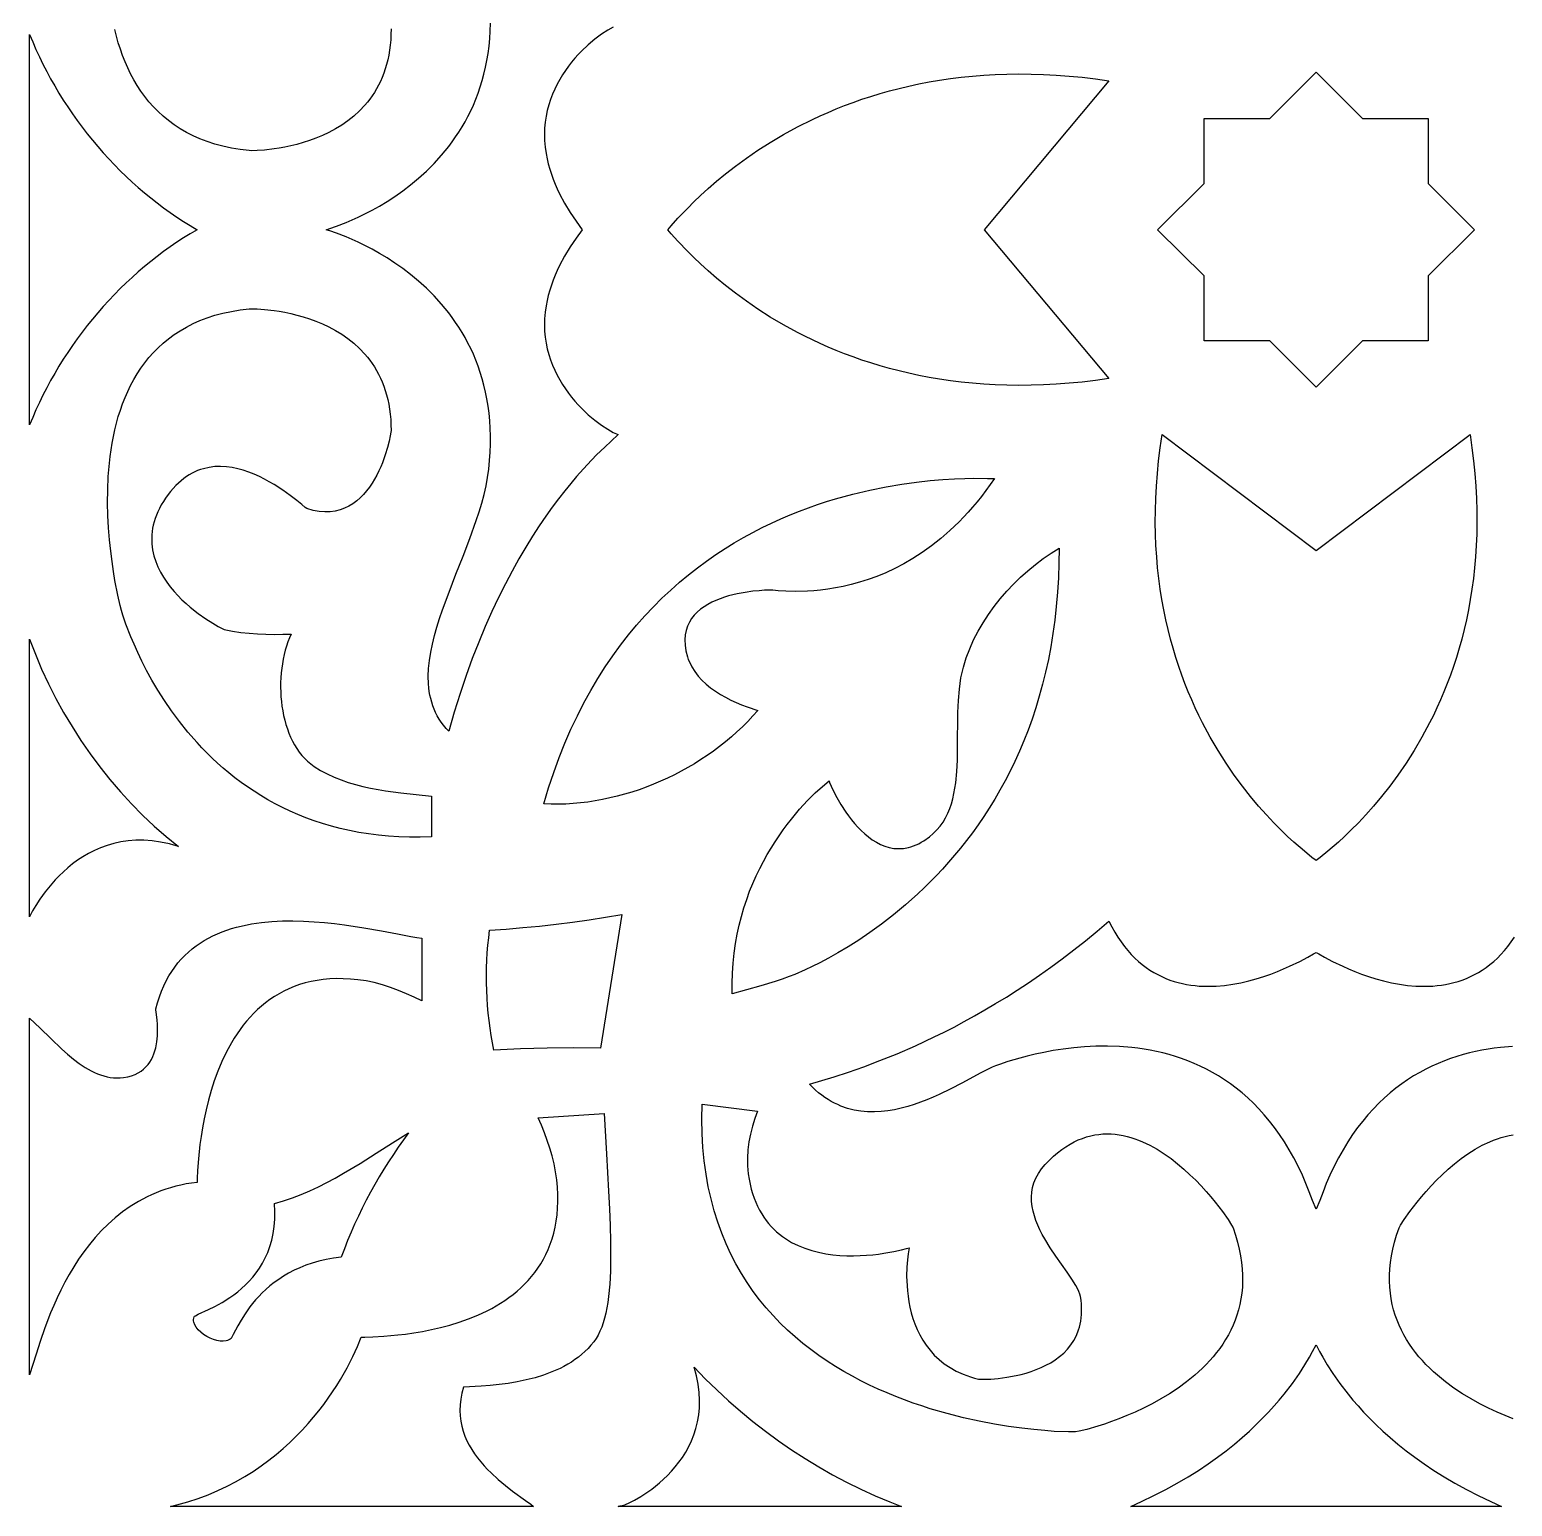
# Model space of a CAD drawing. Extents: x -270 to 270, y -847 to 847.
# Drawn here: x -67.5 to 10.3, y -402.5 to -325 of the extents above; entities that cross this region are included whole.
import ezdxf

# ---------------------------------------------------------------- set-up
doc = ezdxf.new("R2010")
doc.units = 0
doc.layers.add('LAYER_1', color=18, linetype='CONTINUOUS')

msp = doc.modelspace()

# ---------------------------------------------------------------- linework, layer by layer
at = {"layer": 'LAYER_1'}
for points in [[(-48.538, -324.979), (-48.543, -325.273), (-48.557, -325.557), (-48.582, -325.833), (-48.616, -326.1), (-48.66, -326.358), (-48.712, -326.607), (-48.773, -326.849), (-48.842, -327.082), (-48.919, -327.307), (-49.003, -327.523), (-49.095, -327.733), (-49.194, -327.934), (-49.299, -328.128), (-49.411, -328.314), (-49.528, -328.494), (-49.652, -328.666), (-49.78, -328.831), (-49.914, -328.99), (-50.195, -329.286), (-50.492, -329.558), (-50.803, -329.805), (-51.126, -330.028), (-51.457, -330.23), (-51.794, -330.411), (-52.134, -330.571), (-52.476, -330.713), (-52.815, -330.837), (-53.151, -330.945), (-53.48, -331.038), (-53.8, -331.116), (-54.108, -331.181), (-54.401, -331.235), (-54.678, -331.277), (-55.171, -331.335), (-55.565, -331.363), (-55.84, -331.371), (-55.977, -331.367), (-56.457, -331.308), (-56.917, -331.231), (-57.357, -331.135), (-57.778, -331.022), (-58.18, -330.892), (-58.564, -330.746), (-58.929, -330.584), (-59.276, -330.408), (-59.607, -330.216), (-59.92, -330.012), (-60.216, -329.794), (-60.496, -329.563), (-60.761, -329.32), (-61.01, -329.067), (-61.244, -328.802), (-61.463, -328.528), (-61.669, -328.244), (-61.86, -327.951), (-62.038, -327.65), (-62.203, -327.341), (-62.356, -327.025), (-62.496, -326.703), (-62.625, -326.375), (-62.742, -326.042), (-62.848, -325.705), (-62.944, -325.363), (-63.029, -325.018)], [(-36.875, -324.882), (-37.172, -325.048), (-37.496, -325.258), (-37.839, -325.512), (-38.192, -325.809), (-38.547, -326.146), (-38.723, -326.33), (-38.897, -326.524), (-39.067, -326.727), (-39.232, -326.94), (-39.391, -327.163), (-39.544, -327.394), (-39.689, -327.635), (-39.826, -327.885), (-39.952, -328.143), (-40.068, -328.41), (-40.172, -328.686), (-40.263, -328.97), (-40.34, -329.262), (-40.402, -329.563), (-40.449, -329.871), (-40.478, -330.187), (-40.489, -330.511), (-40.481, -330.842), (-40.452, -331.181), (-40.403, -331.526), (-40.35, -331.799), (-40.286, -332.069), (-40.21, -332.337), (-40.125, -332.603), (-40.03, -332.865), (-39.926, -333.124), (-39.814, -333.38), (-39.693, -333.633), (-39.43, -334.128), (-39.142, -334.608), (-38.833, -335.071), (-38.507, -335.515), (-38.833, -335.96), (-39.142, -336.423), (-39.43, -336.902), (-39.693, -337.397), (-39.814, -337.65), (-39.926, -337.906), (-40.03, -338.166), (-40.125, -338.428), (-40.21, -338.693), (-40.286, -338.961), (-40.35, -339.231), (-40.403, -339.504), (-40.452, -339.85), (-40.481, -340.189), (-40.489, -340.52), (-40.478, -340.844), (-40.449, -341.16), (-40.402, -341.468), (-40.34, -341.768), (-40.263, -342.061), (-40.172, -342.345), (-40.068, -342.62), (-39.952, -342.888), (-39.826, -343.146), (-39.689, -343.396), (-39.544, -343.636), (-39.391, -343.868), (-39.232, -344.09), (-39.067, -344.303), (-38.897, -344.507), (-38.723, -344.7), (-38.547, -344.884), (-38.192, -345.222), (-37.839, -345.518), (-37.496, -345.772), (-37.172, -345.983), (-36.875, -346.149), (-36.614, -346.269), (-36.99, -346.607), (-37.328, -346.918), (-37.75, -347.329), (-38.248, -347.846), (-38.808, -348.473), (-39.109, -348.829), (-39.421, -349.214), (-39.744, -349.63), (-40.076, -350.076), (-40.416, -350.553), (-40.762, -351.061), (-41.113, -351.602), (-41.468, -352.176), (-41.825, -352.783), (-42.183, -353.424), (-42.54, -354.1), (-42.896, -354.811), (-43.248, -355.557), (-43.596, -356.34), (-43.938, -357.161), (-44.273, -358.018), (-44.599, -358.914), (-44.915, -359.849), (-45.22, -360.822), (-45.512, -361.836), (-45.654, -361.68), (-45.784, -361.521), (-45.904, -361.358), (-46.013, -361.191), (-46.111, -361.021), (-46.199, -360.848), (-46.278, -360.671), (-46.346, -360.491), (-46.406, -360.308), (-46.456, -360.122), (-46.498, -359.934), (-46.531, -359.742), (-46.556, -359.548), (-46.573, -359.351), (-46.584, -358.95), (-46.567, -358.539), (-46.523, -358.119), (-46.456, -357.691), (-46.366, -357.256), (-46.257, -356.815), (-46.131, -356.367), (-45.989, -355.914), (-45.835, -355.456), (-45.496, -354.53), (-45.132, -353.594), (-44.76, -352.653), (-44.399, -351.714), (-44.066, -350.782), (-43.915, -350.32), (-43.778, -349.862), (-43.657, -349.408), (-43.554, -348.96), (-43.471, -348.517), (-43.411, -348.081), (-43.367, -347.633), (-43.338, -347.194), (-43.324, -346.765), (-43.323, -346.346), (-43.335, -345.937), (-43.36, -345.537), (-43.397, -345.148), (-43.447, -344.767), (-43.508, -344.396), (-43.58, -344.034), (-43.662, -343.681), (-43.755, -343.338), (-43.858, -343.003), (-43.97, -342.677), (-44.091, -342.36), (-44.22, -342.052), (-44.357, -341.752), (-44.503, -341.461), (-44.655, -341.178), (-44.814, -340.904), (-44.979, -340.637), (-45.151, -340.379), (-45.327, -340.129), (-45.509, -339.886), (-45.696, -339.651), (-45.886, -339.424), (-46.278, -338.993), (-46.681, -338.591), (-47.093, -338.218), (-47.509, -337.873), (-47.926, -337.555), (-48.341, -337.264), (-48.749, -336.998), (-49.149, -336.757), (-49.536, -336.54), (-49.907, -336.346), (-50.258, -336.174), (-50.586, -336.025), (-50.887, -335.896), (-51.396, -335.697), (-51.758, -335.572), (-51.944, -335.515), (-51.758, -335.458), (-51.396, -335.333), (-50.887, -335.135), (-50.258, -334.856), (-49.907, -334.685), (-49.536, -334.491), (-49.149, -334.274), (-48.749, -334.033), (-48.341, -333.767), (-47.926, -333.475), (-47.509, -333.157), (-47.093, -332.812), (-46.681, -332.439), (-46.278, -332.038), (-45.886, -331.606), (-45.509, -331.145), (-45.327, -330.902), (-45.151, -330.652), (-44.979, -330.393), (-44.814, -330.127), (-44.655, -329.852), (-44.503, -329.57), (-44.357, -329.278), (-44.22, -328.979), (-44.091, -328.67), (-43.97, -328.353), (-43.858, -328.027), (-43.755, -327.693), (-43.662, -327.349), (-43.58, -326.997), (-43.508, -326.635), (-43.447, -326.264), (-43.397, -325.883), (-43.36, -325.493), (-43.335, -325.094), (-43.323, -324.684)], [(10.312, -378.378), (9.673, -378.429), (9.35, -378.467), (9.025, -378.514), (8.698, -378.57), (8.37, -378.636), (8.042, -378.711), (7.713, -378.798), (7.385, -378.895), (7.056, -379.004), (6.729, -379.124), (6.403, -379.257), (6.078, -379.402), (5.756, -379.561), (5.435, -379.732), (5.118, -379.918), (4.803, -380.118), (4.492, -380.333), (4.185, -380.563), (3.882, -380.808), (3.584, -381.069), (3.291, -381.347), (3.003, -381.642), (2.721, -381.954), (2.446, -382.283), (2.176, -382.631), (1.914, -382.997), (1.659, -383.382), (1.412, -383.786), (1.172, -384.211), (0.942, -384.655), (0.72, -385.12), (0.535, -385.557), (0.364, -386.003), (0.191, -386.453), (-0.001, -386.9), (-0.192, -386.453), (-0.365, -386.003), (-0.536, -385.557), (-0.721, -385.12), (-0.943, -384.655), (-1.174, -384.211), (-1.413, -383.786), (-1.661, -383.382), (-1.916, -382.997), (-2.178, -382.631), (-2.447, -382.283), (-2.723, -381.954), (-3.005, -381.642), (-3.293, -381.347), (-3.586, -381.069), (-3.884, -380.808), (-4.187, -380.563), (-4.494, -380.333), (-4.805, -380.118), (-5.12, -379.918), (-5.437, -379.732), (-5.757, -379.561), (-6.08, -379.402), (-6.405, -379.257), (-6.731, -379.124), (-7.058, -379.004), (-7.386, -378.895), (-7.715, -378.798), (-8.044, -378.711), (-8.372, -378.636), (-8.7, -378.57), (-9.026, -378.514), (-9.351, -378.467), (-9.674, -378.429), (-10.314, -378.378), (-10.941, -378.357), (-11.553, -378.363), (-12.147, -378.392), (-12.72, -378.442), (-13.269, -378.509), (-13.79, -378.589), (-14.281, -378.679), (-14.739, -378.776), (-15.16, -378.876), (-15.541, -378.976), (-16.174, -379.164), (-16.611, -379.31), (-16.829, -379.39), (-16.997, -379.457), (-17.181, -379.542), (-17.597, -379.754), (-18.597, -380.295), (-19.168, -380.594), (-19.777, -380.891), (-20.094, -381.034), (-20.419, -381.17), (-20.75, -381.299), (-21.086, -381.417), (-21.428, -381.523), (-21.773, -381.615), (-22.122, -381.692), (-22.473, -381.75), (-22.825, -381.789), (-23.179, -381.806), (-23.532, -381.799), (-23.885, -381.767), (-24.236, -381.707), (-24.585, -381.618), (-24.931, -381.497), (-25.102, -381.424), (-25.272, -381.343), (-25.441, -381.253), (-25.609, -381.154), (-25.775, -381.046), (-25.94, -380.928), (-26.103, -380.8), (-26.265, -380.663), (-26.424, -380.515), (-26.582, -380.356), (-25.28, -379.96), (-24.537, -379.716), (-23.737, -379.435), (-22.884, -379.114), (-21.98, -378.749), (-21.028, -378.336), (-20.033, -377.871), (-19.52, -377.617), (-18.997, -377.35), (-18.465, -377.067), (-17.924, -376.769), (-17.374, -376.454), (-16.816, -376.124), (-16.251, -375.776), (-15.678, -375.411), (-15.098, -375.028), (-14.512, -374.627), (-13.919, -374.207), (-13.321, -373.767), (-12.717, -373.308), (-12.109, -372.828), (-11.496, -372.327), (-10.879, -371.805), (-10.727, -372.098), (-10.569, -372.376), (-10.405, -372.638), (-10.236, -372.886), (-10.062, -373.118), (-9.883, -373.336), (-9.7, -373.54), (-9.512, -373.73), (-9.32, -373.907), (-9.124, -374.071), (-8.925, -374.222), (-8.722, -374.361), (-8.517, -374.488), (-8.308, -374.603), (-8.097, -374.707), (-7.884, -374.801), (-7.669, -374.884), (-7.452, -374.956), (-7.234, -375.019), (-7.014, -375.073), (-6.793, -375.117), (-6.572, -375.153), (-6.35, -375.18), (-6.128, -375.199), (-5.684, -375.214), (-5.242, -375.202), (-4.805, -375.165), (-4.373, -375.105), (-3.95, -375.026), (-3.538, -374.93), (-3.138, -374.821), (-2.752, -374.7), (-2.383, -374.572), (-2.033, -374.438), (-1.703, -374.302), (-1.396, -374.166), (-0.858, -373.907), (-0.435, -373.683), (-0.145, -373.517), (-0.001, -373.432), (0.143, -373.517), (0.434, -373.683), (0.856, -373.907), (1.394, -374.166), (1.701, -374.302), (2.031, -374.438), (2.382, -374.572), (2.751, -374.7), (3.136, -374.821), (3.536, -374.93), (3.949, -375.026), (4.372, -375.105), (4.803, -375.165), (5.24, -375.202), (5.682, -375.214), (6.126, -375.199), (6.348, -375.18), (6.57, -375.153), (6.791, -375.117), (7.012, -375.073), (7.232, -375.019), (7.45, -374.956), (7.667, -374.884), (7.882, -374.801), (8.096, -374.707), (8.307, -374.603), (8.515, -374.488), (8.721, -374.361), (8.923, -374.222), (9.122, -374.071), (9.318, -373.907), (9.51, -373.73), (9.698, -373.54), (9.881, -373.336), (10.06, -373.118), (10.234, -372.886), (10.403, -372.638)], [(10.344, -397.909), (9.927, -397.742), (9.494, -397.554), (9.049, -397.346), (8.595, -397.116), (8.139, -396.864), (7.684, -396.589), (7.234, -396.291), (6.794, -395.969), (6.368, -395.623), (6.161, -395.441), (5.96, -395.252), (5.765, -395.057), (5.576, -394.855), (5.393, -394.647), (5.219, -394.432), (5.052, -394.211), (4.893, -393.983), (4.744, -393.748), (4.604, -393.506), (4.474, -393.257), (4.355, -393.001), (4.248, -392.738), (4.152, -392.468), (4.068, -392.19), (3.997, -391.905), (3.94, -391.613), (3.896, -391.314), (3.868, -391.006), (3.854, -390.691), (3.855, -390.369), (3.873, -390.039), (3.908, -389.7), (3.96, -389.354), (4.03, -389), (4.118, -388.638), (4.225, -388.268), (4.351, -387.889), (4.431, -387.742), (4.622, -387.448), (4.914, -387.036), (5.299, -386.536), (5.524, -386.263), (5.77, -385.979), (6.035, -385.688), (6.317, -385.393), (6.617, -385.099), (6.934, -384.809), (7.265, -384.527), (7.61, -384.257), (7.969, -384.002), (8.339, -383.766), (8.721, -383.553), (9.112, -383.367), (9.311, -383.284), (9.512, -383.21), (9.715, -383.145), (9.92, -383.088), (10.127, -383.041), (10.335, -383.004)]]:
    msp.add_lwpolyline(points, dxfattribs=at)
for points in [[(-67.339, -325.664), (-67.168, -326.057), (-66.989, -326.447), (-66.801, -326.834), (-66.604, -327.218), (-66.399, -327.598), (-66.186, -327.974), (-65.964, -328.346), (-65.735, -328.714), (-65.498, -329.078), (-65.254, -329.436), (-65.002, -329.79), (-64.743, -330.139), (-64.478, -330.483), (-64.205, -330.821), (-63.926, -331.153), (-63.641, -331.479), (-63.349, -331.799), (-63.051, -332.113), (-62.748, -332.42), (-62.439, -332.721), (-62.124, -333.014), (-61.804, -333.3), (-61.479, -333.579), (-61.149, -333.85), (-60.814, -334.113), (-60.475, -334.369), (-60.131, -334.615), (-59.784, -334.854), (-59.432, -335.083), (-59.076, -335.304), (-58.717, -335.515), (-59.076, -335.727), (-59.432, -335.947), (-59.784, -336.177), (-60.131, -336.415), (-60.475, -336.662), (-60.814, -336.917), (-61.149, -337.18), (-61.479, -337.451), (-61.804, -337.73), (-62.124, -338.016), (-62.439, -338.31), (-62.748, -338.61), (-63.051, -338.917), (-63.349, -339.231), (-63.641, -339.551), (-63.926, -339.878), (-64.205, -340.21), (-64.478, -340.548), (-64.743, -340.891), (-65.002, -341.24), (-65.254, -341.594), (-65.498, -341.953), (-65.735, -342.317), (-65.964, -342.684), (-66.186, -343.057), (-66.399, -343.433), (-66.604, -343.813), (-66.801, -344.196), (-66.989, -344.583), (-67.168, -344.973), (-67.339, -345.367), (-67.5, -345.762), (-67.5, -325.268)], [(-14.952, -327.349), (-14.301, -327.368), (-13.638, -327.403), (-12.964, -327.454), (-12.278, -327.52), (-11.58, -327.603), (-10.871, -327.702), (-17.421, -335.515), (-10.871, -343.328), (-11.58, -343.428), (-12.278, -343.511), (-12.964, -343.577), (-13.638, -343.627), (-14.301, -343.662), (-14.952, -343.682), (-15.592, -343.688), (-16.22, -343.679), (-16.838, -343.657), (-17.443, -343.622), (-18.038, -343.574), (-18.621, -343.514), (-19.192, -343.443), (-19.753, -343.36), (-20.302, -343.267), (-20.84, -343.164), (-21.367, -343.05), (-21.883, -342.928), (-22.387, -342.797), (-22.881, -342.657), (-23.363, -342.51), (-23.834, -342.355), (-24.295, -342.193), (-24.744, -342.025), (-25.182, -341.851), (-25.61, -341.672), (-26.026, -341.488), (-26.432, -341.299), (-26.827, -341.106), (-27.211, -340.91), (-27.946, -340.508), (-28.639, -340.098), (-29.289, -339.683), (-29.896, -339.267), (-30.461, -338.855), (-30.984, -338.449), (-31.465, -338.053), (-31.904, -337.672), (-32.302, -337.309), (-32.659, -336.968), (-32.974, -336.653), (-33.484, -336.115), (-33.832, -335.726), (-34.02, -335.515), (-33.832, -335.305), (-33.484, -334.916), (-32.974, -334.378), (-32.659, -334.062), (-32.302, -333.721), (-31.904, -333.358), (-31.465, -332.977), (-30.984, -332.582), (-30.461, -332.176), (-29.896, -331.763), (-29.289, -331.348), (-28.639, -330.933), (-27.946, -330.523), (-27.211, -330.121), (-26.432, -329.732), (-26.026, -329.543), (-25.61, -329.359), (-25.182, -329.179), (-24.744, -329.005), (-24.295, -328.837), (-23.834, -328.676), (-23.363, -328.521), (-22.881, -328.374), (-22.387, -328.234), (-21.883, -328.103), (-21.367, -327.98), (-20.84, -327.867), (-20.302, -327.764), (-19.753, -327.67), (-19.192, -327.588), (-18.621, -327.516), (-18.038, -327.456), (-17.443, -327.409), (-16.838, -327.374), (-16.22, -327.352), (-15.592, -327.343)], [(2.434, -329.678), (5.879, -329.676), (5.877, -333.098), (8.315, -335.515), (5.877, -337.933), (5.879, -341.355), (2.434, -341.352), (-0.001, -343.774), (-2.436, -341.352), (-5.881, -341.355), (-5.878, -337.933), (-8.316, -335.515), (-5.878, -333.098), (-5.881, -329.676), (-2.436, -329.678), (-0.001, -327.257)], [(-55.565, -339.668), (-55.171, -339.696), (-54.678, -339.753), (-54.401, -339.796), (-54.108, -339.849), (-53.8, -339.915), (-53.48, -339.993), (-53.151, -340.085), (-52.815, -340.193), (-52.476, -340.318), (-52.134, -340.46), (-51.794, -340.62), (-51.457, -340.801), (-51.126, -341.002), (-50.803, -341.226), (-50.492, -341.473), (-50.195, -341.744), (-49.914, -342.041), (-49.78, -342.199), (-49.652, -342.365), (-49.528, -342.537), (-49.411, -342.716), (-49.299, -342.903), (-49.194, -343.097), (-49.095, -343.298), (-49.003, -343.507), (-48.919, -343.724), (-48.842, -343.949), (-48.773, -344.182), (-48.712, -344.423), (-48.66, -344.673), (-48.616, -344.931), (-48.582, -345.198), (-48.557, -345.473), (-48.543, -345.758), (-48.538, -346.052), (-48.548, -346.144), (-48.581, -346.333), (-48.638, -346.604), (-48.724, -346.939), (-48.84, -347.323), (-48.99, -347.74), (-49.078, -347.955), (-49.176, -348.173), (-49.283, -348.39), (-49.401, -348.606), (-49.529, -348.818), (-49.668, -349.024), (-49.819, -349.222), (-49.98, -349.41), (-50.154, -349.585), (-50.34, -349.747), (-50.538, -349.893), (-50.75, -350.021), (-50.975, -350.129), (-51.213, -350.214), (-51.465, -350.276), (-51.732, -350.311), (-52.014, -350.319), (-52.31, -350.296), (-52.622, -350.241), (-52.95, -350.152), (-53.042, -350.089), (-53.224, -349.943), (-53.488, -349.73), (-53.824, -349.471), (-54.224, -349.185), (-54.679, -348.889), (-54.925, -348.744), (-55.181, -348.604), (-55.446, -348.471), (-55.72, -348.347), (-56.002, -348.236), (-56.29, -348.138), (-56.582, -348.058), (-56.879, -347.996), (-57.179, -347.956), (-57.481, -347.939), (-57.783, -347.949), (-58.085, -347.986), (-58.386, -348.055), (-58.536, -348.102), (-58.685, -348.157), (-58.833, -348.221), (-58.98, -348.294), (-59.125, -348.377), (-59.27, -348.469), (-59.413, -348.572), (-59.555, -348.685), (-59.694, -348.808), (-59.832, -348.942), (-59.969, -349.088), (-60.102, -349.245), (-60.234, -349.414), (-60.364, -349.595), (-60.483, -349.778), (-60.591, -349.96), (-60.688, -350.14), (-60.774, -350.318), (-60.848, -350.495), (-60.913, -350.67), (-60.967, -350.843), (-61.011, -351.015), (-61.046, -351.184), (-61.072, -351.352), (-61.088, -351.518), (-61.096, -351.682), (-61.088, -352.004), (-61.049, -352.318), (-60.981, -352.624), (-60.888, -352.92), (-60.771, -353.207), (-60.633, -353.485), (-60.477, -353.752), (-60.305, -354.01), (-60.12, -354.256), (-59.923, -354.492), (-59.718, -354.716), (-59.507, -354.929), (-59.293, -355.13), (-59.077, -355.318), (-58.651, -355.656), (-58.251, -355.941), (-57.895, -356.169), (-57.604, -356.339), (-57.397, -356.446), (-57.294, -356.49), (-56.862, -356.577), (-56.426, -356.644), (-55.987, -356.693), (-55.546, -356.727), (-55.104, -356.746), (-54.662, -356.751), (-54.22, -356.746), (-53.779, -356.731), (-53.868, -356.933), (-53.949, -357.143), (-54.023, -357.36), (-54.089, -357.584), (-54.147, -357.813), (-54.198, -358.048), (-54.241, -358.287), (-54.275, -358.529), (-54.302, -358.775), (-54.321, -359.022), (-54.332, -359.272), (-54.334, -359.522), (-54.328, -359.773), (-54.314, -360.023), (-54.292, -360.272), (-54.261, -360.52), (-54.222, -360.765), (-54.174, -361.006), (-54.118, -361.244), (-54.053, -361.477), (-53.979, -361.705), (-53.897, -361.928), (-53.806, -362.143), (-53.705, -362.351), (-53.596, -362.552), (-53.478, -362.743), (-53.351, -362.926), (-53.215, -363.098), (-53.069, -363.259), (-52.914, -363.41), (-52.75, -363.548), (-52.576, -363.673), (-52.237, -363.884), (-51.887, -364.071), (-51.528, -364.238), (-51.159, -364.386), (-50.783, -364.516), (-50.401, -364.63), (-50.012, -364.729), (-49.619, -364.815), (-49.222, -364.89), (-48.822, -364.955), (-48.018, -365.063), (-47.215, -365.151), (-46.42, -365.232), (-46.42, -367.376), (-47.003, -367.391), (-47.572, -367.389), (-48.129, -367.37), (-48.672, -367.335), (-49.203, -367.284), (-49.721, -367.218), (-50.227, -367.137), (-50.721, -367.042), (-51.202, -366.932), (-51.671, -366.81), (-52.128, -366.676), (-52.573, -366.529), (-53.007, -366.37), (-53.429, -366.201), (-53.839, -366.021), (-54.238, -365.831), (-54.626, -365.632), (-55.003, -365.424), (-55.369, -365.207), (-55.725, -364.983), (-56.069, -364.751), (-56.404, -364.513), (-56.727, -364.268), (-57.041, -364.018), (-57.344, -363.763), (-57.638, -363.503), (-57.921, -363.239), (-58.195, -362.971), (-58.459, -362.7), (-58.714, -362.427), (-59.196, -361.876), (-59.641, -361.321), (-60.051, -360.767), (-60.427, -360.218), (-60.77, -359.678), (-61.081, -359.153), (-61.361, -358.645), (-61.611, -358.159), (-61.832, -357.699), (-62.025, -357.271), (-62.192, -356.877), (-62.449, -356.212), (-62.611, -355.739), (-62.688, -355.491), (-62.754, -355.234), (-62.875, -354.695), (-63.025, -353.916), (-63.103, -353.447), (-63.179, -352.933), (-63.249, -352.378), (-63.311, -351.787), (-63.361, -351.166), (-63.395, -350.518), (-63.411, -349.849), (-63.406, -349.164), (-63.376, -348.468), (-63.318, -347.765), (-63.277, -347.413), (-63.228, -347.061), (-63.171, -346.71), (-63.105, -346.36), (-63.029, -346.012), (-62.944, -345.668), (-62.848, -345.326), (-62.742, -344.988), (-62.625, -344.655), (-62.496, -344.328), (-62.356, -344.005), (-62.203, -343.69), (-62.038, -343.381), (-61.86, -343.08), (-61.669, -342.787), (-61.463, -342.503), (-61.244, -342.228), (-61.01, -341.964), (-60.761, -341.71), (-60.496, -341.468), (-60.216, -341.237), (-59.92, -341.019), (-59.607, -340.814), (-59.276, -340.623), (-58.929, -340.446), (-58.564, -340.285), (-58.18, -340.139), (-57.778, -340.009), (-57.357, -339.896), (-56.917, -339.8), (-56.457, -339.722), (-55.977, -339.663), (-55.84, -339.66)], [(-0.001, -352.341), (8.077, -346.258), (8.178, -346.953), (8.261, -347.635), (8.328, -348.306), (8.378, -348.965), (8.412, -349.612), (8.431, -350.248), (8.436, -350.873), (8.425, -351.486), (8.401, -352.087), (8.364, -352.677), (8.314, -353.256), (8.251, -353.824), (8.176, -354.38), (8.09, -354.925), (7.993, -355.458), (7.885, -355.981), (7.768, -356.492), (7.641, -356.992), (7.505, -357.481), (7.36, -357.959), (7.208, -358.427), (7.048, -358.883), (6.881, -359.328), (6.707, -359.762), (6.527, -360.186), (6.342, -360.598), (6.152, -361), (5.957, -361.391), (5.555, -362.141), (5.14, -362.849), (4.718, -363.514), (4.29, -364.137), (3.862, -364.719), (3.436, -365.259), (3.018, -365.758), (2.611, -366.216), (2.218, -366.634), (1.845, -367.012), (1.494, -367.349), (1.169, -367.648), (0.616, -368.126), (0.216, -368.449), (-0.001, -368.62), (-0.217, -368.449), (-0.618, -368.126), (-1.171, -367.648), (-1.495, -367.349), (-1.846, -367.012), (-2.22, -366.634), (-2.612, -366.216), (-3.02, -365.758), (-3.438, -365.259), (-3.863, -364.719), (-4.292, -364.137), (-4.719, -363.514), (-5.142, -362.849), (-5.556, -362.141), (-5.958, -361.391), (-6.153, -361), (-6.344, -360.598), (-6.529, -360.186), (-6.709, -359.762), (-6.882, -359.328), (-7.049, -358.883), (-7.209, -358.427), (-7.362, -357.959), (-7.506, -357.481), (-7.642, -356.992), (-7.769, -356.492), (-7.887, -355.981), (-7.995, -355.458), (-8.092, -354.925), (-8.178, -354.38), (-8.253, -353.824), (-8.315, -353.256), (-8.366, -352.677), (-8.403, -352.087), (-8.427, -351.486), (-8.437, -350.873), (-8.433, -350.248), (-8.414, -349.612), (-8.38, -348.965), (-8.329, -348.306), (-8.263, -347.635), (-8.179, -346.953), (-8.079, -346.258)], [(-17.245, -348.564), (-16.879, -348.57), (-17.103, -348.894), (-17.33, -349.206), (-17.56, -349.507), (-17.791, -349.796), (-18.024, -350.074), (-18.26, -350.341), (-18.496, -350.598), (-18.734, -350.843), (-19.214, -351.304), (-19.697, -351.725), (-20.182, -352.108), (-20.667, -352.455), (-21.152, -352.767), (-21.634, -353.047), (-22.112, -353.296), (-22.584, -353.515), (-23.05, -353.707), (-23.508, -353.873), (-23.956, -354.015), (-24.392, -354.135), (-24.816, -354.234), (-25.226, -354.315), (-25.62, -354.378), (-25.997, -354.425), (-26.356, -354.459), (-26.695, -354.482), (-27.306, -354.497), (-27.82, -354.485), (-28.225, -354.461), (-28.509, -354.437), (-28.661, -354.427), (-28.941, -354.437), (-29.215, -354.456), (-29.557, -354.49), (-29.95, -354.544), (-30.378, -354.624), (-30.825, -354.735), (-31.05, -354.803), (-31.274, -354.881), (-31.494, -354.969), (-31.709, -355.067), (-31.916, -355.177), (-32.114, -355.299), (-32.299, -355.433), (-32.471, -355.581), (-32.628, -355.742), (-32.766, -355.918), (-32.885, -356.109), (-32.981, -356.316), (-33.054, -356.538), (-33.101, -356.778), (-33.119, -357.036), (-33.108, -357.311), (-33.064, -357.606), (-32.987, -357.919), (-32.941, -358.06), (-32.887, -358.196), (-32.759, -358.458), (-32.605, -358.705), (-32.427, -358.938), (-32.227, -359.157), (-32.008, -359.362), (-31.772, -359.553), (-31.522, -359.732), (-31.26, -359.898), (-30.989, -360.051), (-30.711, -360.193), (-30.427, -360.323), (-30.142, -360.443), (-29.857, -360.551), (-29.296, -360.737), (-29.554, -361.03), (-29.821, -361.316), (-30.099, -361.595), (-30.386, -361.865), (-30.681, -362.128), (-30.985, -362.384), (-31.297, -362.631), (-31.617, -362.869), (-31.944, -363.099), (-32.278, -363.321), (-32.618, -363.534), (-32.964, -363.738), (-33.316, -363.932), (-33.673, -364.117), (-34.034, -364.293), (-34.4, -364.459), (-34.771, -364.615), (-35.144, -364.761), (-35.521, -364.897), (-35.901, -365.022), (-36.283, -365.137), (-36.667, -365.241), (-37.052, -365.334), (-37.439, -365.415), (-37.826, -365.486), (-38.214, -365.545), (-38.601, -365.592), (-38.989, -365.628), (-39.375, -365.652), (-39.76, -365.663), (-40.143, -365.662), (-40.525, -365.648), (-40.272, -364.809), (-40.002, -363.998), (-39.716, -363.214), (-39.414, -362.457), (-39.096, -361.726), (-38.763, -361.022), (-38.417, -360.343), (-38.057, -359.689), (-37.684, -359.06), (-37.299, -358.454), (-36.903, -357.873), (-36.496, -357.314), (-36.079, -356.778), (-35.652, -356.265), (-35.217, -355.773), (-34.774, -355.303), (-34.323, -354.853), (-33.865, -354.424), (-33.401, -354.014), (-32.932, -353.624), (-32.458, -353.253), (-31.98, -352.901), (-31.498, -352.566), (-31.013, -352.249), (-30.527, -351.949), (-30.038, -351.666), (-29.549, -351.398), (-29.06, -351.147), (-28.571, -350.911), (-28.083, -350.689), (-27.597, -350.482), (-27.114, -350.288), (-26.633, -350.108), (-26.157, -349.94), (-25.684, -349.785), (-25.217, -349.642), (-24.756, -349.511), (-24.301, -349.39), (-23.412, -349.18), (-22.558, -349.008), (-21.742, -348.87), (-20.97, -348.764), (-20.248, -348.684), (-19.58, -348.628), (-18.972, -348.591), (-18.429, -348.57), (-17.957, -348.561)], [(-13.496, -353.014), (-13.523, -353.787), (-13.568, -354.542), (-13.631, -355.28), (-13.711, -356.002), (-13.809, -356.707), (-13.922, -357.396), (-14.05, -358.068), (-14.194, -358.724), (-14.352, -359.364), (-14.524, -359.989), (-14.709, -360.597), (-14.906, -361.191), (-15.116, -361.769), (-15.336, -362.331), (-15.568, -362.879), (-15.81, -363.412), (-16.061, -363.93), (-16.321, -364.434), (-16.59, -364.923), (-16.866, -365.399), (-17.149, -365.86), (-17.44, -366.307), (-17.736, -366.741), (-18.037, -367.161), (-18.343, -367.568), (-18.654, -367.961), (-18.968, -368.342), (-19.285, -368.709), (-19.605, -369.064), (-19.926, -369.406), (-20.249, -369.736), (-20.572, -370.054), (-20.895, -370.359), (-21.539, -370.934), (-22.176, -371.463), (-22.802, -371.947), (-23.41, -372.387), (-23.998, -372.785), (-24.559, -373.141), (-25.089, -373.458), (-25.584, -373.735), (-26.039, -373.976), (-26.448, -374.18), (-26.807, -374.35), (-27.356, -374.59), (-27.649, -374.707), (-28.016, -374.842), (-28.387, -374.965), (-29.135, -375.189), (-29.888, -375.399), (-30.639, -375.616), (-30.643, -375.062), (-30.627, -374.521), (-30.591, -373.992), (-30.537, -373.477), (-30.465, -372.974), (-30.377, -372.484), (-30.273, -372.007), (-30.155, -371.543), (-30.023, -371.092), (-29.878, -370.654), (-29.722, -370.229), (-29.555, -369.817), (-29.379, -369.419), (-29.195, -369.034), (-29.003, -368.663), (-28.804, -368.304), (-28.6, -367.96), (-28.391, -367.628), (-28.179, -367.311), (-27.964, -367.006), (-27.748, -366.716), (-27.531, -366.439), (-27.1, -365.927), (-26.679, -365.47), (-26.276, -365.069), (-25.9, -364.724), (-25.557, -364.435), (-25.525, -364.527), (-25.444, -364.716), (-25.317, -364.982), (-25.145, -365.309), (-24.931, -365.678), (-24.676, -366.072), (-24.534, -366.272), (-24.383, -366.471), (-24.222, -366.668), (-24.052, -366.859), (-23.873, -367.043), (-23.686, -367.217), (-23.49, -367.379), (-23.286, -367.527), (-23.075, -367.659), (-22.856, -367.772), (-22.629, -367.864), (-22.395, -367.933), (-22.154, -367.976), (-21.907, -367.992), (-21.653, -367.977), (-21.393, -367.931), (-21.26, -367.895), (-21.126, -367.85), (-20.991, -367.796), (-20.854, -367.732), (-20.716, -367.659), (-20.577, -367.575), (-20.294, -367.378), (-20.085, -367.202), (-19.896, -367.013), (-19.727, -366.812), (-19.577, -366.598), (-19.444, -366.374), (-19.328, -366.138), (-19.226, -365.892), (-19.139, -365.638), (-19.065, -365.374), (-19.003, -365.103), (-18.952, -364.824), (-18.911, -364.538), (-18.854, -363.95), (-18.824, -363.344), (-18.809, -362.097), (-18.807, -361.467), (-18.797, -360.841), (-18.771, -360.223), (-18.719, -359.619), (-18.681, -359.323), (-18.634, -359.034), (-18.576, -358.75), (-18.507, -358.473), (-18.356, -357.988), (-18.176, -357.511), (-17.969, -357.044), (-17.735, -356.587), (-17.477, -356.142), (-17.196, -355.708), (-16.894, -355.287), (-16.573, -354.88), (-16.233, -354.488), (-15.877, -354.111), (-15.507, -353.751), (-15.123, -353.408), (-14.728, -353.083), (-14.322, -352.776), (-13.909, -352.49), (-13.489, -352.224)], [(-67.2, -357.789), (-66.871, -358.572), (-66.513, -359.345), (-66.128, -360.107), (-65.716, -360.856), (-65.278, -361.59), (-64.816, -362.31), (-64.33, -363.013), (-63.82, -363.698), (-63.289, -364.364), (-62.736, -365.009), (-62.164, -365.633), (-61.572, -366.233), (-60.962, -366.809), (-60.334, -367.36), (-59.69, -367.883), (-59.931, -367.81), (-60.168, -367.747), (-60.631, -367.647), (-61.078, -367.583), (-61.51, -367.551), (-61.926, -367.551), (-62.326, -367.58), (-62.712, -367.636), (-63.081, -367.716), (-63.436, -367.819), (-63.776, -367.943), (-64.1, -368.085), (-64.409, -368.243), (-64.703, -368.415), (-64.982, -368.599), (-65.246, -368.793), (-65.495, -368.995), (-65.73, -369.203), (-65.949, -369.414), (-66.154, -369.627), (-66.344, -369.839), (-66.681, -370.252), (-66.959, -370.638), (-67.18, -370.978), (-67.343, -371.257), (-67.5, -371.561), (-67.5, -356.997)], [(-53.13, -371.794), (-52.58, -371.824), (-52.035, -371.868), (-51.499, -371.925), (-50.974, -371.991), (-49.968, -372.144), (-49.038, -372.308), (-48.206, -372.465), (-47.494, -372.596), (-47.19, -372.646), (-46.924, -372.683), (-46.924, -375.979), (-47.326, -375.785), (-47.734, -375.602), (-48.147, -375.43), (-48.566, -375.274), (-48.99, -375.137), (-49.418, -375.021), (-49.851, -374.93), (-50.288, -374.866), (-50.672, -374.832), (-51.045, -374.814), (-51.406, -374.813), (-51.755, -374.829), (-52.093, -374.859), (-52.42, -374.905), (-52.736, -374.965), (-53.042, -375.039), (-53.336, -375.127), (-53.621, -375.227), (-53.895, -375.34), (-54.159, -375.465), (-54.413, -375.602), (-54.658, -375.749), (-54.893, -375.906), (-55.119, -376.073), (-55.335, -376.25), (-55.543, -376.436), (-55.742, -376.629), (-55.933, -376.831), (-56.115, -377.039), (-56.29, -377.255), (-56.456, -377.476), (-56.614, -377.704), (-56.765, -377.936), (-56.908, -378.173), (-57.174, -378.659), (-57.411, -379.158), (-57.623, -379.664), (-57.811, -380.175), (-57.976, -380.685), (-58.119, -381.192), (-58.242, -381.69), (-58.347, -382.175), (-58.435, -382.644), (-58.508, -383.091), (-58.566, -383.514), (-58.648, -384.268), (-58.691, -384.873), (-58.708, -385.294), (-58.712, -385.5), (-59.003, -385.538), (-59.288, -385.586), (-59.566, -385.643), (-59.838, -385.708), (-60.104, -385.781), (-60.363, -385.862), (-60.616, -385.951), (-60.864, -386.047), (-61.105, -386.15), (-61.34, -386.26), (-61.57, -386.377), (-61.793, -386.501), (-62.224, -386.766), (-62.632, -387.053), (-63.019, -387.362), (-63.386, -387.689), (-63.732, -388.033), (-64.059, -388.392), (-64.367, -388.764), (-64.657, -389.146), (-64.929, -389.537), (-65.185, -389.935), (-65.424, -390.338), (-65.648, -390.744), (-65.856, -391.15), (-66.051, -391.555), (-66.231, -391.958), (-66.399, -392.355), (-66.698, -393.125), (-66.952, -393.852), (-67.167, -394.518), (-67.5, -395.604), (-67.5, -376.878), (-66.951, -377.402), (-66.388, -377.959), (-65.807, -378.513), (-65.51, -378.778), (-65.208, -379.029), (-64.9, -379.262), (-64.586, -379.471), (-64.267, -379.653), (-64.105, -379.733), (-63.941, -379.804), (-63.776, -379.866), (-63.609, -379.918), (-63.44, -379.96), (-63.269, -379.991), (-63.097, -380.012), (-62.923, -380.02), (-62.747, -380.016), (-62.569, -379.999), (-62.352, -379.96), (-62.152, -379.907), (-61.97, -379.838), (-61.804, -379.757), (-61.654, -379.663), (-61.518, -379.558), (-61.397, -379.443), (-61.29, -379.318), (-61.195, -379.186), (-61.112, -379.047), (-61.041, -378.901), (-60.981, -378.752), (-60.93, -378.598), (-60.888, -378.441), (-60.83, -378.125), (-60.799, -377.811), (-60.791, -377.507), (-60.799, -377.224), (-60.817, -376.968), (-60.862, -376.574), (-60.877, -376.453), (-60.879, -376.395), (-60.792, -376.073), (-60.694, -375.765), (-60.585, -375.472), (-60.466, -375.192), (-60.336, -374.926), (-60.197, -374.673), (-60.048, -374.433), (-59.89, -374.205), (-59.723, -373.99), (-59.547, -373.787), (-59.364, -373.596), (-59.172, -373.417), (-58.974, -373.248), (-58.768, -373.09), (-58.555, -372.944), (-58.336, -372.807), (-58.111, -372.68), (-57.88, -372.563), (-57.644, -372.456), (-57.403, -372.358), (-57.157, -372.268), (-56.906, -372.188), (-56.652, -372.115), (-56.394, -372.051), (-55.868, -371.944), (-55.331, -371.867), (-54.786, -371.815), (-54.235, -371.787), (-53.683, -371.781)], [(-37.549, -378.454), (-38.947, -378.439), (-40.345, -378.454), (-41.743, -378.498), (-43.139, -378.572), (-43.216, -378.186), (-43.284, -377.797), (-43.345, -377.407), (-43.396, -377.015), (-43.44, -376.621), (-43.475, -376.226), (-43.502, -375.83), (-43.52, -375.434), (-43.53, -375.037), (-43.532, -374.64), (-43.525, -374.243), (-43.51, -373.847), (-43.486, -373.452), (-43.454, -373.058), (-43.414, -372.666), (-43.365, -372.275), (-42.493, -372.211), (-41.622, -372.137), (-40.752, -372.051), (-39.882, -371.953), (-39.014, -371.845), (-38.148, -371.725), (-37.283, -371.593), (-36.42, -371.451)], [(-37.238, -383.999), (-37.127, -385.964), (-37.081, -386.889), (-37.046, -387.772), (-37.024, -388.612), (-37.018, -389.406), (-37.032, -390.153), (-37.067, -390.85), (-37.128, -391.495), (-37.168, -391.797), (-37.216, -392.086), (-37.271, -392.36), (-37.334, -392.62), (-37.406, -392.866), (-37.486, -393.096), (-37.576, -393.312), (-37.675, -393.512), (-37.783, -393.696), (-37.902, -393.865), (-38.047, -394.043), (-38.201, -394.211), (-38.362, -394.371), (-38.53, -394.523), (-38.705, -394.665), (-38.887, -394.8), (-39.074, -394.927), (-39.268, -395.046), (-39.467, -395.157), (-39.671, -395.261), (-40.093, -395.45), (-40.532, -395.612), (-40.983, -395.751), (-41.446, -395.868), (-41.915, -395.966), (-42.39, -396.046), (-42.866, -396.11), (-43.342, -396.161), (-43.814, -396.201), (-44.734, -396.253), (-44.823, -396.568), (-44.883, -396.875), (-44.918, -397.174), (-44.929, -397.466), (-44.916, -397.75), (-44.882, -398.026), (-44.828, -398.295), (-44.754, -398.556), (-44.664, -398.81), (-44.557, -399.055), (-44.435, -399.293), (-44.301, -399.524), (-44.154, -399.747), (-43.997, -399.962), (-43.831, -400.17), (-43.657, -400.37), (-43.477, -400.563), (-43.293, -400.748), (-42.914, -401.096), (-42.533, -401.414), (-42.161, -401.702), (-41.489, -402.189), (-41.21, -402.388), (-41.063, -402.5), (-60.105, -402.5), (-59.772, -402.423), (-59.208, -402.266), (-58.662, -402.088), (-58.135, -401.892), (-57.626, -401.677), (-57.136, -401.446), (-56.664, -401.199), (-56.21, -400.938), (-55.773, -400.665), (-55.354, -400.379), (-54.952, -400.083), (-54.567, -399.778), (-54.199, -399.464), (-53.847, -399.144), (-53.512, -398.819), (-53.192, -398.489), (-52.889, -398.156), (-52.602, -397.821), (-52.329, -397.485), (-52.073, -397.15), (-51.831, -396.817), (-51.604, -396.487), (-51.391, -396.162), (-51.193, -395.842), (-50.839, -395.224), (-50.54, -394.643), (-50.295, -394.109), (-50.1, -393.632), (-49.905, -393.622), (-49.499, -393.606), (-48.916, -393.573), (-48.188, -393.508), (-47.779, -393.459), (-47.346, -393.398), (-46.893, -393.321), (-46.424, -393.229), (-45.943, -393.118), (-45.453, -392.988), (-44.959, -392.837), (-44.466, -392.662), (-43.976, -392.463), (-43.494, -392.237), (-43.257, -392.114), (-43.024, -391.984), (-42.795, -391.846), (-42.571, -391.7), (-42.351, -391.547), (-42.137, -391.385), (-41.929, -391.215), (-41.727, -391.037), (-41.533, -390.85), (-41.346, -390.654), (-41.167, -390.449), (-40.997, -390.235), (-40.835, -390.011), (-40.684, -389.777), (-40.542, -389.534), (-40.411, -389.28), (-40.29, -389.016), (-40.182, -388.741), (-40.085, -388.456), (-40.002, -388.159), (-39.931, -387.851), (-39.873, -387.532), (-39.83, -387.201), (-39.802, -386.858), (-39.788, -386.504), (-39.79, -386.137), (-39.808, -385.757), (-39.843, -385.365), (-39.901, -384.944), (-39.983, -384.526), (-40.085, -384.113), (-40.205, -383.704), (-40.341, -383.299), (-40.49, -382.899), (-40.649, -382.504), (-40.816, -382.115), (-37.358, -381.894)], [(-29.302, -381.767), (-29.449, -382.157), (-29.576, -382.558), (-29.682, -382.967), (-29.763, -383.383), (-29.817, -383.802), (-29.842, -384.223), (-29.836, -384.641), (-29.82, -384.849), (-29.796, -385.056), (-29.751, -385.332), (-29.697, -385.597), (-29.635, -385.851), (-29.564, -386.094), (-29.485, -386.325), (-29.397, -386.546), (-29.303, -386.757), (-29.201, -386.957), (-29.091, -387.147), (-28.976, -387.328), (-28.854, -387.499), (-28.725, -387.661), (-28.591, -387.814), (-28.452, -387.958), (-28.307, -388.093), (-28.158, -388.22), (-28.004, -388.338), (-27.846, -388.449), (-27.684, -388.552), (-27.518, -388.648), (-27.178, -388.818), (-26.826, -388.961), (-26.466, -389.078), (-26.101, -389.172), (-25.732, -389.244), (-25.363, -389.297), (-24.995, -389.331), (-24.631, -389.35), (-24.274, -389.354), (-23.926, -389.345), (-23.589, -389.326), (-23.266, -389.298), (-22.96, -389.263), (-22.673, -389.222), (-22.165, -389.133), (-21.763, -389.045), (-21.485, -388.973), (-21.352, -388.931), (-21.411, -389.253), (-21.447, -389.564), (-21.474, -389.956), (-21.484, -390.415), (-21.466, -390.927), (-21.444, -391.198), (-21.412, -391.477), (-21.368, -391.763), (-21.311, -392.052), (-21.24, -392.344), (-21.155, -392.637), (-21.053, -392.929), (-20.934, -393.218), (-20.796, -393.503), (-20.638, -393.781), (-20.459, -394.051), (-20.258, -394.311), (-20.034, -394.56), (-19.785, -394.795), (-19.511, -395.015), (-19.21, -395.217), (-18.88, -395.401), (-18.522, -395.565), (-18.133, -395.706), (-17.926, -395.768), (-17.712, -395.823), (-17.608, -395.832), (-17.39, -395.833), (-17.076, -395.82), (-16.683, -395.788), (-16.231, -395.729), (-15.735, -395.637), (-15.477, -395.576), (-15.215, -395.505), (-14.952, -395.423), (-14.689, -395.328), (-14.428, -395.22), (-14.173, -395.099), (-13.924, -394.962), (-13.685, -394.81), (-13.458, -394.642), (-13.245, -394.457), (-13.048, -394.254), (-12.869, -394.032), (-12.71, -393.79), (-12.575, -393.529), (-12.464, -393.246), (-12.419, -393.096), (-12.381, -392.941), (-12.35, -392.78), (-12.327, -392.613), (-12.312, -392.441), (-12.305, -392.262), (-12.307, -392.078), (-12.317, -391.887), (-12.336, -391.69), (-12.365, -391.486), (-12.396, -391.359), (-12.446, -391.222), (-12.515, -391.074), (-12.6, -390.918), (-12.812, -390.578), (-13.068, -390.206), (-13.653, -389.38), (-13.952, -388.934), (-14.237, -388.47), (-14.369, -388.232), (-14.491, -387.992), (-14.603, -387.749), (-14.701, -387.503), (-14.785, -387.256), (-14.853, -387.008), (-14.901, -386.759), (-14.93, -386.51), (-14.936, -386.261), (-14.919, -386.012), (-14.876, -385.765), (-14.805, -385.518), (-14.705, -385.274), (-14.573, -385.033), (-14.408, -384.794), (-14.209, -384.558), (-13.994, -384.337), (-13.779, -384.135), (-13.563, -383.95), (-13.346, -383.783), (-13.129, -383.633), (-12.912, -383.499), (-12.695, -383.381), (-12.478, -383.278), (-12.261, -383.191), (-12.044, -383.118), (-11.828, -383.059), (-11.612, -383.014), (-11.397, -382.982), (-11.183, -382.963), (-10.97, -382.956), (-10.758, -382.961), (-10.547, -382.977), (-10.337, -383.004), (-10.129, -383.041), (-9.922, -383.088), (-9.717, -383.145), (-9.514, -383.21), (-9.313, -383.284), (-9.114, -383.367), (-8.722, -383.553), (-8.341, -383.766), (-7.97, -384.002), (-7.612, -384.257), (-7.267, -384.527), (-6.935, -384.809), (-6.619, -385.099), (-6.319, -385.393), (-6.036, -385.688), (-5.772, -385.979), (-5.526, -386.263), (-5.301, -386.536), (-4.915, -387.036), (-4.623, -387.448), (-4.433, -387.742), (-4.353, -387.889), (-4.226, -388.268), (-4.119, -388.638), (-4.031, -389), (-3.962, -389.354), (-3.91, -389.7), (-3.875, -390.039), (-3.857, -390.369), (-3.855, -390.691), (-3.869, -391.006), (-3.898, -391.314), (-3.942, -391.613), (-3.999, -391.905), (-4.07, -392.19), (-4.153, -392.468), (-4.249, -392.738), (-4.357, -393.001), (-4.476, -393.257), (-4.606, -393.506), (-4.746, -393.748), (-4.895, -393.983), (-5.053, -394.211), (-5.22, -394.432), (-5.395, -394.647), (-5.577, -394.855), (-5.766, -395.057), (-5.962, -395.252), (-6.163, -395.441), (-6.369, -395.623), (-6.795, -395.969), (-7.235, -396.291), (-7.685, -396.589), (-8.141, -396.864), (-8.597, -397.116), (-9.05, -397.346), (-9.496, -397.554), (-9.929, -397.742), (-10.345, -397.909), (-10.741, -398.056), (-11.112, -398.185), (-11.452, -398.294), (-12.028, -398.46), (-12.431, -398.558), (-12.628, -398.594), (-12.995, -398.596), (-13.74, -398.565), (-14.236, -398.529), (-14.805, -398.476), (-15.44, -398.403), (-16.135, -398.307), (-16.881, -398.185), (-17.673, -398.034), (-18.502, -397.851), (-19.362, -397.633), (-20.247, -397.377), (-20.696, -397.234), (-21.148, -397.08), (-21.602, -396.916), (-22.058, -396.74), (-22.515, -396.552), (-22.972, -396.353), (-23.428, -396.141), (-23.881, -395.916), (-24.332, -395.678), (-24.779, -395.427), (-25.222, -395.161), (-25.659, -394.882), (-26.089, -394.587), (-26.513, -394.278), (-26.928, -393.954), (-27.334, -393.613), (-27.731, -393.257), (-28.116, -392.884), (-28.49, -392.494), (-28.852, -392.087), (-29.2, -391.663), (-29.534, -391.22), (-29.852, -390.759), (-30.155, -390.28), (-30.441, -389.781), (-30.708, -389.264), (-30.958, -388.726), (-31.187, -388.168), (-31.396, -387.59), (-31.584, -386.99), (-31.75, -386.37), (-31.892, -385.727), (-32.011, -385.063), (-32.105, -384.377), (-32.173, -383.667), (-32.214, -382.935), (-32.228, -382.179), (-32.213, -381.399)], [(-47.888, -383.272), (-48.156, -383.649), (-48.417, -384.032), (-48.671, -384.42), (-48.919, -384.814), (-49.159, -385.212), (-49.393, -385.615), (-49.619, -386.023), (-49.837, -386.435), (-50.049, -386.851), (-50.252, -387.271), (-50.448, -387.695), (-50.636, -388.122), (-50.816, -388.553), (-50.988, -388.986), (-51.151, -389.423), (-51.56, -389.476), (-51.95, -389.546), (-52.321, -389.633), (-52.674, -389.735), (-53.009, -389.85), (-53.327, -389.977), (-53.627, -390.116), (-53.912, -390.265), (-54.18, -390.423), (-54.433, -390.589), (-54.671, -390.76), (-54.894, -390.937), (-55.103, -391.118), (-55.298, -391.302), (-55.479, -391.487), (-55.648, -391.672), (-55.804, -391.857), (-55.947, -392.039), (-56.2, -392.393), (-56.41, -392.724), (-56.58, -393.021), (-56.814, -393.48), (-56.885, -393.621), (-56.931, -393.69), (-56.986, -393.733), (-57.048, -393.769), (-57.115, -393.796), (-57.186, -393.816), (-57.341, -393.835), (-57.507, -393.828), (-57.682, -393.796), (-57.86, -393.743), (-58.037, -393.671), (-58.209, -393.582), (-58.371, -393.479), (-58.52, -393.364), (-58.65, -393.238), (-58.757, -393.106), (-58.837, -392.969), (-58.886, -392.829), (-58.897, -392.759), (-58.899, -392.689), (-58.89, -392.62), (-58.871, -392.551), (-58.851, -392.527), (-58.806, -392.498), (-58.65, -392.421), (-58.122, -392.18), (-57.777, -392.009), (-57.397, -391.798), (-56.995, -391.543), (-56.79, -391.398), (-56.584, -391.24), (-56.38, -391.069), (-56.18, -390.885), (-55.984, -390.687), (-55.795, -390.474), (-55.614, -390.247), (-55.442, -390.003), (-55.283, -389.744), (-55.137, -389.468), (-55.007, -389.175), (-54.893, -388.865), (-54.797, -388.536), (-54.723, -388.189), (-54.67, -387.823), (-54.64, -387.437), (-54.637, -387.031), (-54.66, -386.605), (-54.185, -386.47), (-53.717, -386.314), (-53.256, -386.138), (-52.801, -385.944), (-52.351, -385.734), (-51.906, -385.51), (-51.466, -385.274), (-51.03, -385.027), (-50.166, -384.51), (-49.312, -383.974), (-48.463, -383.432), (-47.614, -382.901)], [(0.182, -394.372), (0.353, -394.681), (0.582, -395.069), (0.877, -395.528), (1.241, -396.048), (1.68, -396.619), (1.929, -396.921), (2.199, -397.233), (2.49, -397.553), (2.804, -397.88), (3.14, -398.213), (3.499, -398.551), (3.882, -398.892), (4.289, -399.236), (4.722, -399.582), (5.18, -399.927), (5.665, -400.272), (6.177, -400.614), (6.717, -400.953), (7.285, -401.287), (7.882, -401.616), (8.509, -401.939), (9.166, -402.253), (9.722, -402.5), (-9.726, -402.5), (-9.168, -402.253), (-8.511, -401.939), (-7.884, -401.616), (-7.287, -401.287), (-6.719, -400.953), (-6.179, -400.614), (-5.667, -400.272), (-5.182, -399.927), (-4.723, -399.582), (-4.291, -399.236), (-3.883, -398.892), (-3.5, -398.551), (-3.141, -398.213), (-2.805, -397.88), (-2.492, -397.553), (-2.201, -397.233), (-1.931, -396.921), (-1.682, -396.619), (-1.243, -396.048), (-0.878, -395.528), (-0.584, -395.069), (-0.354, -394.681), (-0.184, -394.372), (-0.001, -394.029)], [(-32.05, -395.801), (-31.451, -396.388), (-30.835, -396.959), (-30.203, -397.512), (-29.554, -398.046), (-28.89, -398.562), (-28.211, -399.058), (-27.519, -399.535), (-26.815, -399.99), (-26.098, -400.425), (-25.371, -400.838), (-24.634, -401.229), (-23.888, -401.597), (-23.133, -401.941), (-22.371, -402.262), (-21.754, -402.5), (-36.629, -402.5), (-36.508, -402.481), (-36.332, -402.446), (-36.232, -402.409), (-36.038, -402.321), (-35.767, -402.18), (-35.435, -401.986), (-35.059, -401.738), (-34.859, -401.593), (-34.654, -401.435), (-34.446, -401.262), (-34.237, -401.076), (-34.029, -400.875), (-33.824, -400.66), (-33.625, -400.431), (-33.432, -400.187), (-33.249, -399.929), (-33.077, -399.656), (-32.918, -399.368), (-32.775, -399.065), (-32.648, -398.748), (-32.542, -398.415), (-32.456, -398.067), (-32.394, -397.704), (-32.358, -397.325), (-32.349, -396.931), (-32.37, -396.521), (-32.422, -396.095), (-32.508, -395.654), (-32.629, -395.197)]]:
    msp.add_lwpolyline(points, close=True, dxfattribs=at)

doc.saveas('drawing.dxf')
